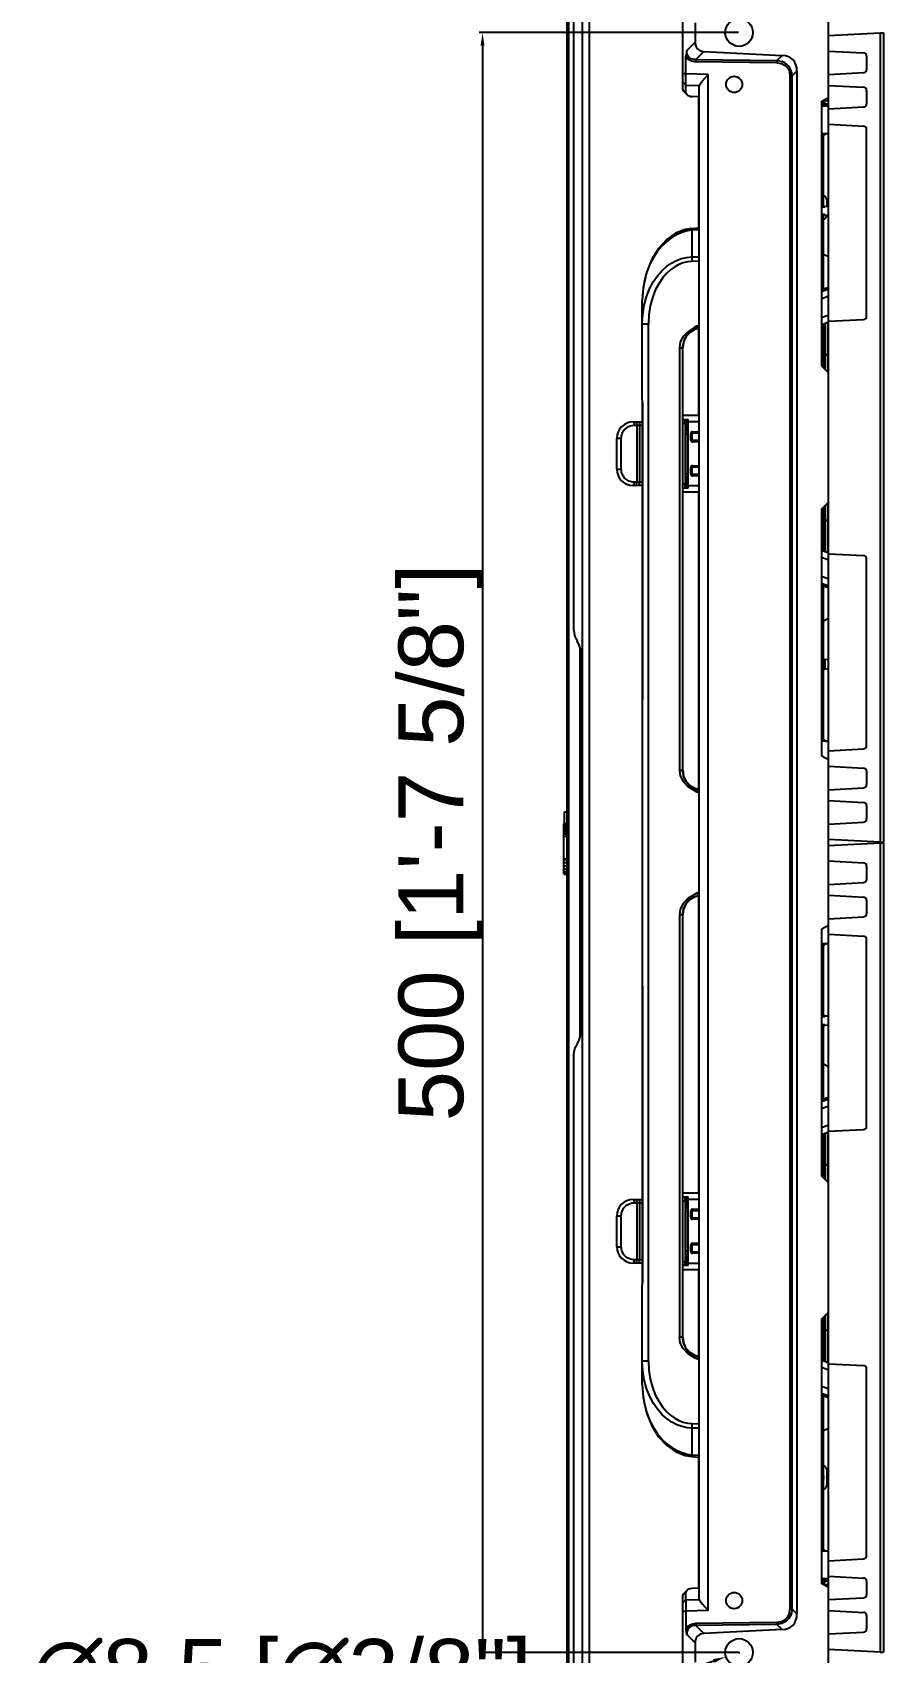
# Model space of a CAD drawing. Header units: millimetres. Extents: x -3132 to 28633, y 682 to 5849.
# Drawn here: x 5383 to 5646, y 1955 to 2456 of the extents above; entities that cross this region are included whole.
import ezdxf

# ---------------------------------------------------------------- set-up
doc = ezdxf.new("R2010")
doc.units = ezdxf.units.MM
doc.styles.get("Standard").update_dxf_attribs({"font": 'arial.ttf'})
doc.dimstyles.new('ISO-20', dxfattribs={"dimtxt": 20, "dimasz": 4, "dimexe": 1, "dimexo": 0.2, "dimgap": 0, "dimtad": 1, "dimtoh": 1, "dimdec": 1, "dimzin": 9, "dimdsep": 46, "dimtxsty": 'Standard', "dimblk": '_FILLED', "dimcen": 0.2, "dimclrd": 256, "dimclre": 256, "dimclrt": 256, "dimadec": 1, "dimazin": 2, "dimtfac": 1, "dimtdec": 1, "dimtofl": 0, "dimtmove": 0, "dimatfit": 3, "dimldrblk": '_FILLED', "dimfxl": 1, "dimtolj": 1, "dimtzin": 0, "dimarcsym": 0})

# ---------------------------------------------------------------- blocks, each defined once
blk = doc.blocks.new('_FILLED')
at = {"color": 0, "linetype": 'ByBlock'}
blk.add_solid([(0, 0), (-1, 0.15), (-1, -0.15)], dxfattribs=at)
blk = doc.blocks.new('*D15')
at = {"lineweight": -2, "transparency": 16777216}
for p, q in [((5601.18, 2455.53), (5521.17, 2455.53)), ((5522.17, 2451.53), (5522.17, 1959.53)), ((5601.18, 1955.53), (5521.17, 1955.53))]:
    blk.add_line(p, q, dxfattribs=at)
at = {"layer": 'Defpoints', "color": 0, "transparency": 16777216}
for p in [(5601.38, 2455.53), (5522.17, 1955.53), (5601.38, 1955.53)]:
    blk.add_point(p, dxfattribs=at)
at = {"lineweight": -2, "transparency": 16777216, "xscale": 4, "yscale": 4, "zscale": 4}
for p, rotation in [((5522.17, 2455.53), 90), ((5522.17, 1955.53), 270)]:
    blk.add_blockref('_FILLED', p, dxfattribs=dict(at, rotation=rotation))
at = {"transparency": 16777216, "insert": (5509.23, 2205.53), "char_height": 20, "attachment_point": 5, "rotation": 90}
blk.add_mtext('\\A1;500 [1\'-7 5/8"]', dxfattribs=at)
blk = doc.blocks.new('*D16')
at = {"lineweight": -2, "transparency": 16777216}
for p, q in [((5601.18, 1955.53), (5601.58, 1955.53)), ((5601.38, 1955.33), (5601.38, 1955.73)), ((5535.94, 1933.51), (5593.56, 1952.9)), ((5384.54, 1933.51), (5535.94, 1933.51))]:
    blk.add_line(p, q, dxfattribs=at)
at = {"layer": 'Defpoints', "color": 0, "transparency": 16777216}
for p in [(5605.41, 1956.89), (5597.35, 1954.18)]:
    blk.add_point(p, dxfattribs=at)
at = {"lineweight": -2, "transparency": 16777216, "xscale": 4, "yscale": 4, "zscale": 4, "rotation": 18.60026517533586}
blk.add_blockref('_FILLED', (5597.35, 1954.18), dxfattribs=at)
at = {"transparency": 16777216, "insert": (5460.24, 1946.65), "char_height": 20, "attachment_point": 5}
blk.add_mtext('\\A1;∅8.5 [∅3/8"]', dxfattribs=at)

msp = doc.modelspace()

# ---------------------------------------------------------------- linework, layer by layer
at = {"linetype": 'Continuous'}
for p, q in [((5628.98, 1705.533), (5628.98, 2705.533)), ((5552.934, 2601.516), (5552.934, 1906.961)), ((5555.25, 1908.046), (5555.25, 2601.516)), ((5550.369, 2271.104), (5550.369, 2502.189)), ((5548.234, 2487.962), (5548.234, 1923.104)), ((5548.703, 2485.962), (5548.703, 1925.104)), ((5583.98, 2437.865), (5583.98, 2473.201)), ((5587.814, 2458.528), (5587.814, 2452.538)), ((5585.26, 2450.019), (5587.814, 2452.538)), ((5628.98, 2454.594), (5644.98, 2455.433)), ((5644.98, 2455.433), (5644.98, 2205.633)), ((5644.98, 2455.433), (5646.03, 2455.433)), ((5646.03, 2455.433), (5646.03, 2205.633)), ((5584.98, 2442.768), (5584.98, 2448.216)), ((5590.505, 2449.665), (5588.057, 2447.251)), ((5588.057, 2447.251), (5613.044, 2446.89)), ((5613.044, 2446.183), (5588.057, 2446.545)), ((5590.505, 2449.665), (5614.706, 2448.47)), ((5613.044, 2446.89), (5614.706, 2448.47)), ((5628.98, 2449.831), (5639.833, 2449.262)), ((5640.78, 2448.264), (5640.78, 2444.162)), ((5584.98, 2442.768), (5583.98, 2442.768)), ((5591.875, 2442.629), (5584.98, 2442.768)), ((5591.875, 1968.437), (5591.875, 2442.629)), ((5617.087, 2442.221), (5617.087, 1968.845)), ((5617.087, 2442.221), (5617.759, 2442.221)), ((5619.28, 2443.667), (5617.759, 2442.221)), ((5617.759, 1968.845), (5617.759, 2442.221)), ((5619.28, 2443.667), (5619.28, 1967.399)), ((5628.98, 2442.594), (5639.833, 2443.163)), ((5584.98, 2439.306), (5583.98, 2440.203)), ((5583.98, 2437.865), (5584.98, 2436.969)), ((5584.98, 2436.969), (5584.98, 2439.306)), ((5584.98, 2439.306), (5589.119, 2439.223)), ((5588.98, 2435.673), (5586.944, 2435.755)), ((5588.815, 2435.68), (5588.815, 2395.267)), ((5588.98, 2438.707), (5588.98, 1972.359)), ((5626.98, 2434.378), (5628.98, 2435.533)), ((5628.98, 2439.23), (5639.833, 2438.661)), ((5640.78, 2437.662), (5640.78, 2433.56)), ((5626.98, 2352.533), (5626.98, 2434.378)), ((5628.98, 2432.783), (5626.98, 2432.818)), ((5627.429, 2434.517), (5628.98, 2434.463)), ((5627.48, 2432.809), (5627.48, 2434.501)), ((5627.597, 2434.253), (5627.874, 2433.85)), ((5627.874, 2433.85), (5628.083, 2433.448)), ((5627.889, 2434.501), (5627.889, 2434.903)), ((5628.079, 2433.06), (5628.086, 2433.448)), ((5628.079, 2432.799), (5628.079, 2433.06)), ((5628.98, 2433.427), (5628.083, 2433.448)), ((5628.98, 2431.993), (5639.833, 2432.561)), ((5628.98, 2427.23), (5639.833, 2426.661)), ((5640.78, 2367.99), (5640.78, 2425.662)), ((5628.98, 2424.283), (5626.98, 2424.248)), ((5627.48, 2402.003), (5627.48, 2424.257)), ((5628.98, 2424.283), (5628.445, 2424.264)), ((5628.445, 2424.264), (5628.445, 2424.274)), ((5627.48, 2408.513), (5626.98, 2409.03)), ((5626.98, 2404.033), (5627.48, 2404.033)), ((5626.98, 2401.718), (5627.924, 2401.679)), ((5627.221, 2402.198), (5627.029, 2402.554)), ((5627.924, 2401.679), (5627.924, 2401.89)), ((5628.98, 2401.835), (5627.924, 2401.89)), ((5628.98, 2401.914), (5628.508, 2401.955)), ((5628.537, 2403.829), (5628.558, 2403.831)), ((5628.537, 2402.279), (5628.58, 2402.283)), ((5628.58, 2402.283), (5628.58, 2403.387)), ((5627.924, 2399.387), (5626.98, 2399.348)), ((5627.029, 2398.512), (5627.221, 2398.868)), ((5627.221, 2398.868), (5627.533, 2399.164)), ((5627.48, 2376.433), (5627.48, 2399.033)), ((5627.533, 2399.164), (5627.924, 2399.387)), ((5627.924, 2399.175), (5627.924, 2399.387)), ((5627.924, 2399.175), (5628.98, 2399.231)), ((5628.98, 2399.152), (5628.568, 2399.116)), ((5586.922, 2394.519), (5585.368, 2394.299)), ((5586.826, 2395.099), (5588.98, 2395.281)), ((5588.98, 2394.693), (5586.922, 2394.519)), ((5586.922, 2386.312), (5586.922, 2394.519)), ((5626.98, 2394.036), (5627.48, 2394.553)), ((5586.922, 2386.312), (5588.98, 2386.341)), ((5628.98, 2386.27), (5627.48, 2387.073)), ((5572.801, 2381.327), (5572.077, 2378.607)), ((5588.98, 2384.928), (5586.854, 2384.897)), ((5628.98, 2376.316), (5626.98, 2375.473)), ((5627.087, 2376.18), (5628.98, 2376.978)), ((5571.48, 2342.209), (5571.48, 2372.847)), ((5627.063, 2373.415), (5628.98, 2374.224)), ((5571.48, 2365.583), (5573.41, 2365.583)), ((5573.41, 2045.457), (5573.41, 2365.609)), ((5628.98, 2368.296), (5626.98, 2367.452)), ((5628.98, 2366.125), (5627.07, 2365.32)), ((5627.48, 2352.033), (5627.48, 2365.533)), ((5627.98, 2351.533), (5627.98, 2365.533)), ((5628.68, 2365.999), (5628.68, 2350.833)), ((5628.98, 2366.423), (5639.833, 2366.992)), ((5584.939, 2361.62), (5584.216, 2359.951)), ((5585.992, 2363.051), (5584.939, 2361.62)), ((5587.435, 2364.425), (5585.992, 2363.051)), ((5588.125, 2364.05), (5586.46, 2363.145)), ((5588.237, 2364.643), (5587.431, 2364.424)), ((5588.271, 2364.904), (5587.466, 2364.445)), ((5588.862, 2364.202), (5588.125, 2364.05)), ((5588.98, 2364.762), (5588.237, 2364.643)), ((5588.98, 2365.151), (5588.271, 2364.904)), ((5588.686, 2364.193), (5588.711, 2364.199)), ((5588.98, 2364.219), (5588.693, 2364.196)), ((5588.98, 2364.206), (5588.693, 2364.196)), ((5588.711, 2364.199), (5588.696, 2364.196)), ((5588.711, 2364.199), (5588.98, 2364.257)), ((5588.815, 2364.199), (5588.815, 2337.333)), ((5583.24, 2360.03), (5582.945, 2358.265)), ((5582.945, 2358.265), (5582.945, 2227.807)), ((5582.945, 2358.265), (5583.98, 2358.265)), ((5584.216, 2359.951), (5583.98, 2358.265)), ((5583.98, 2227.807), (5583.98, 2358.265)), ((5627.48, 2356.133), (5628.98, 2356.133)), ((5628.98, 2350.533), (5626.98, 2352.533)), ((5571.48, 2341.619), (5571.48, 2340.533)), ((5571.526, 2250.533), (5571.526, 2340.533)), ((5571.526, 2340.533), (5571.541, 2340.533)), ((5571.541, 2340.533), (5571.541, 2250.533)), ((5588.98, 2337.333), (5583.98, 2337.333)), ((5583.98, 2336.133), (5585.708, 2336.133)), ((5585.702, 2336.033), (5583.98, 2336.033)), ((5584.932, 2336.033), (5584.932, 2334.833)), ((5568.661, 2335.333), (5571.48, 2335.333)), ((5569.018, 2334.333), (5571.48, 2334.333)), ((5569.839, 2334.333), (5569.839, 2316.733)), ((5570.612, 2334.333), (5570.612, 2316.733)), ((5584.71, 2334.833), (5583.98, 2334.833)), ((5584.71, 2334.833), (5584.71, 2316.233)), ((5584.899, 2334.833), (5584.899, 2316.233)), ((5584.899, 2334.833), (5585.438, 2334.833)), ((5584.899, 2333.775), (5585.595, 2333.811)), ((5585.681, 2333.318), (5584.899, 2333.277)), ((5584.899, 2332.777), (5585.681, 2332.818)), ((5585.58, 2331.718), (5585.339, 2331.718)), ((5585.438, 2334.833), (5585.438, 2334.333)), ((5585.681, 2315.733), (5585.681, 2335.333)), ((5588.98, 2335.333), (5585.681, 2335.333)), ((5586.427, 2331.783), (5586.427, 2329.783)), ((5586.852, 2331.783), (5586.427, 2331.783)), ((5586.852, 2331.783), (5586.852, 2329.783)), ((5588.98, 2331.875), (5586.944, 2331.875)), ((5586.975, 2332.333), (5588.98, 2332.333)), ((5563.661, 2320.733), (5563.661, 2330.333)), ((5563.661, 2330.333), (5565.018, 2330.333)), ((5565.018, 2320.733), (5565.018, 2330.333)), ((5586.427, 2329.783), (5586.852, 2329.783)), ((5586.944, 2329.691), (5588.98, 2329.691)), ((5588.98, 2329.233), (5586.975, 2329.233)), ((5563.661, 2320.733), (5565.018, 2320.733)), ((5586.427, 2321.283), (5586.427, 2319.283)), ((5586.852, 2321.283), (5586.427, 2321.283)), ((5586.852, 2321.283), (5586.852, 2319.283)), ((5588.98, 2321.375), (5586.944, 2321.375)), ((5586.975, 2321.833), (5588.98, 2321.833)), ((5571.48, 2315.733), (5568.661, 2315.733)), ((5571.48, 2316.733), (5569.018, 2316.733)), ((5583.98, 2316.233), (5584.71, 2316.233)), ((5585.681, 2318.248), (5584.899, 2318.289)), ((5584.899, 2317.79), (5585.681, 2317.749)), ((5585.594, 2317.255), (5584.899, 2317.291)), ((5585.438, 2316.233), (5584.899, 2316.233)), ((5584.932, 2316.233), (5584.932, 2315.033)), ((5585.339, 2319.348), (5585.58, 2319.348)), ((5585.438, 2316.733), (5585.438, 2316.233)), ((5585.681, 2315.733), (5588.98, 2315.733)), ((5586.427, 2319.283), (5586.852, 2319.283)), ((5586.944, 2319.191), (5588.98, 2319.191)), ((5588.98, 2318.733), (5586.975, 2318.733)), ((5583.98, 2315.033), (5585.702, 2315.033)), ((5585.708, 2314.933), (5583.98, 2314.933)), ((5583.98, 2313.733), (5588.98, 2313.733)), ((5588.815, 2313.733), (5588.815, 2221.862)), ((5626.98, 2308.533), (5628.98, 2310.533)), ((5626.98, 2232.188), (5626.98, 2308.533)), ((5627.48, 2295.573), (5627.48, 2309.033)), ((5627.98, 2295.362), (5627.98, 2309.533)), ((5628.68, 2310.233), (5628.68, 2295.067)), ((5628.98, 2304.933), (5627.48, 2304.933)), ((5626.98, 2295.784), (5628.98, 2294.941)), ((5626.98, 2293.614), (5628.98, 2292.77)), ((5628.98, 2294.64), (5639.833, 2294.071)), ((5640.78, 2235.404), (5640.78, 2293.073)), ((5628.98, 2286.842), (5626.98, 2287.686)), ((5626.98, 2285.593), (5628.98, 2284.749)), ((5628.98, 2284.087), (5626.98, 2284.931)), ((5627.48, 2236.809), (5627.48, 2284.72)), ((5627.48, 2273.993), (5628.98, 2274.796)), ((5552.234, 2265.853), (5552.234, 2145.212)), ((5552.623, 2263.462), (5552.624, 2147.604)), ((5627.935, 2259.061), (5627.935, 2262.005)), ((5628.98, 2261.914), (5627.935, 2262.005)), ((5628.98, 2259.152), (5627.935, 2259.061)), ((5571.48, 2250.533), (5571.48, 2249.447)), ((5571.541, 2250.533), (5571.526, 2250.533)), ((5571.48, 2248.906), (5571.48, 2248.857)), ((5571.48, 2248.857), (5571.48, 2162.209)), ((5628.98, 2236.783), (5626.98, 2236.818)), ((5628.445, 2236.783), (5628.445, 2236.802)), ((5628.98, 2236.783), (5628.445, 2236.802)), ((5628.98, 2231.033), (5626.98, 2232.188)), ((5628.98, 2233.836), (5639.833, 2234.405)), ((5582.945, 2227.807), (5583.216, 2226.083)), ((5583.98, 2227.807), (5582.945, 2227.807)), ((5583.98, 2227.823), (5584.257, 2226.038)), ((5584.231, 2226.082), (5583.98, 2227.807)), ((5584.982, 2224.397), (5584.231, 2226.082)), ((5584.257, 2226.038), (5585.1, 2224.328)), ((5628.98, 2229.073), (5639.833, 2228.504)), ((5640.78, 2227.506), (5640.78, 2223.404)), ((5586.148, 2222.885), (5584.982, 2224.397)), ((5585.1, 2224.328), (5586.452, 2222.941)), ((5587.652, 2221.57), (5586.148, 2222.885)), ((5586.452, 2222.941), (5588.116, 2222.046)), ((5588.116, 2222.046), (5588.98, 2221.875)), ((5588.805, 2221.866), (5588.98, 2221.86)), ((5588.805, 2221.866), (5588.98, 2221.853)), ((5588.836, 2221.862), (5588.82, 2221.866)), ((5588.98, 2221.835), (5588.836, 2221.862)), ((5628.98, 2221.836), (5639.833, 2222.405)), ((5628.98, 2218.471), (5639.833, 2217.903)), ((5640.78, 2216.904), (5640.78, 2212.802)), ((5547.239, 2211.287), (5548.234, 2211.374)), ((5547.239, 2195.797), (5547.239, 2211.287)), ((5547.239, 2211.045), (5548.231, 2211.132)), ((5547.239, 2210.965), (5548.236, 2211.051)), ((5547.239, 2210.742), (5548.234, 2210.822)), ((5547.239, 2210.382), (5548.234, 2210.453)), ((5547.439, 2214.963), (5548.234, 2215.033)), ((5547.439, 2211.304), (5547.439, 2214.963)), ((5547.439, 2211.399), (5548.234, 2211.469)), ((5628.98, 2211.235), (5639.833, 2211.803)), ((5547.239, 2209.935), (5548.234, 2209.994)), ((5547.239, 2209.358), (5548.234, 2209.403)), ((5547.239, 2208.787), (5548.234, 2208.818)), ((5547.239, 2208.182), (5548.235, 2208.193)), ((5547.239, 2207.485), (5548.223, 2207.489)), ((5644.98, 2205.633), (5628.98, 2206.471)), ((5644.98, 2205.633), (5646.03, 2205.633)), ((5547.239, 2200.531), (5548.234, 2200.444)), ((5628.98, 2204.594), (5644.98, 2205.433)), ((5644.98, 2205.433), (5646.03, 2205.433)), ((5644.98, 2205.433), (5644.98, 1955.633)), ((5646.03, 2205.433), (5646.03, 1955.633)), ((5547.239, 2200.313), (5548.233, 2200.332)), ((5547.239, 2199.362), (5548.235, 2199.324)), ((5547.239, 2198.37), (5548.234, 2198.337)), ((5547.239, 2197.41), (5548.234, 2197.366)), ((5547.239, 2196.696), (5548.234, 2196.628)), ((5547.239, 2196.223), (5548.234, 2196.144)), ((5547.239, 2195.988), (5548.234, 2195.904)), ((5547.239, 2195.844), (5548.235, 2195.757)), ((5547.239, 2195.797), (5548.228, 2195.71)), ((5628.98, 2199.831), (5639.833, 2199.262)), ((5640.78, 2198.264), (5640.78, 2194.162)), ((5628.98, 2192.594), (5639.833, 2193.163)), ((5584.9, 2186.533), (5584.209, 2184.917)), ((5586.04, 2188.056), (5584.9, 2186.533)), ((5587.652, 2189.496), (5586.04, 2188.056)), ((5586.401, 2188.088), (5588.046, 2188.995)), ((5588.406, 2189.679), (5587.652, 2189.496)), ((5588.046, 2188.995), (5588.98, 2189.186)), ((5588.98, 2189.761), (5588.406, 2189.679)), ((5588.98, 2189.206), (5588.805, 2189.2)), ((5588.98, 2189.213), (5588.806, 2189.2)), ((5588.815, 2189.2), (5588.815, 2097.333)), ((5588.82, 2189.2), (5588.838, 2189.204)), ((5588.838, 2189.204), (5588.98, 2189.231)), ((5628.98, 2189.23), (5639.833, 2188.661)), ((5640.78, 2187.662), (5640.78, 2183.56)), ((5583.225, 2184.979), (5582.945, 2183.259)), ((5582.945, 2183.259), (5582.945, 2052.801)), ((5582.945, 2183.259), (5583.98, 2183.259)), ((5584.209, 2184.917), (5583.98, 2183.259)), ((5583.98, 2052.801), (5583.98, 2183.259)), ((5628.98, 2181.993), (5639.833, 2182.561)), ((5626.98, 2178.878), (5628.98, 2180.033)), ((5626.98, 2102.533), (5626.98, 2178.878)), ((5628.98, 2177.23), (5639.833, 2176.661)), ((5640.78, 2117.99), (5640.78, 2175.662)), ((5628.98, 2174.283), (5626.98, 2174.248)), ((5627.48, 2152.03), (5627.48, 2174.257)), ((5628.98, 2174.283), (5628.445, 2174.264)), ((5628.445, 2174.264), (5628.445, 2174.274)), ((5571.48, 2162.209), (5571.48, 2162.16)), ((5571.48, 2161.619), (5571.48, 2160.533)), ((5571.526, 2160.533), (5571.541, 2160.533)), ((5571.526, 2160.533), (5571.526, 2070.533)), ((5571.541, 2070.533), (5571.541, 2160.533)), ((5627.924, 2151.679), (5626.98, 2151.718)), ((5627.029, 2152.554), (5627.221, 2152.198)), ((5627.221, 2152.198), (5627.533, 2151.902)), ((5627.533, 2151.902), (5627.924, 2151.679)), ((5628.98, 2151.835), (5627.924, 2151.89)), ((5627.924, 2151.679), (5627.924, 2151.89)), ((5628.98, 2151.914), (5627.935, 2152.005)), ((5627.935, 2151.89), (5627.935, 2152.005)), ((5626.98, 2149.348), (5627.924, 2149.387)), ((5627.221, 2148.867), (5627.029, 2148.512)), ((5627.48, 2126.346), (5627.48, 2149.036)), ((5627.924, 2149.175), (5627.924, 2149.387)), ((5627.924, 2149.175), (5628.98, 2149.231)), ((5627.935, 2149.061), (5627.935, 2149.176)), ((5628.98, 2149.152), (5627.935, 2149.061)), ((5550.369, 1908.877), (5550.369, 2139.962)), ((5628.98, 2136.27), (5627.48, 2137.073)), ((5626.98, 2126.135), (5628.98, 2126.978)), ((5628.98, 2126.316), (5626.98, 2125.473)), ((5626.98, 2123.38), (5628.98, 2124.224)), ((5628.98, 2118.296), (5626.98, 2117.452)), ((5628.98, 2116.125), (5626.98, 2115.282)), ((5627.48, 2102.033), (5627.48, 2115.493)), ((5627.98, 2101.533), (5627.98, 2115.533)), ((5628.68, 2115.999), (5628.68, 2100.833)), ((5628.98, 2116.423), (5639.833, 2116.992)), ((5627.48, 2106.133), (5628.98, 2106.133)), ((5628.98, 2100.533), (5626.98, 2102.533)), ((5588.98, 2097.333), (5583.98, 2097.333)), ((5583.98, 2096.133), (5585.708, 2096.133)), ((5585.702, 2096.033), (5583.98, 2096.033)), ((5584.932, 2096.033), (5584.932, 2094.833)), ((5568.661, 2095.333), (5571.48, 2095.333)), ((5569.018, 2094.333), (5571.48, 2094.333)), ((5569.839, 2094.333), (5569.839, 2076.733)), ((5570.612, 2094.333), (5570.612, 2076.733)), ((5584.71, 2094.833), (5583.98, 2094.833)), ((5584.71, 2094.833), (5584.71, 2076.233)), ((5584.899, 2094.833), (5585.438, 2094.833)), ((5584.899, 2094.833), (5584.899, 2076.233)), ((5584.899, 2093.775), (5585.595, 2093.811)), ((5585.681, 2093.318), (5584.899, 2093.277)), ((5584.899, 2092.777), (5585.681, 2092.818)), ((5585.58, 2091.718), (5585.339, 2091.718)), ((5585.438, 2094.833), (5585.438, 2094.333)), ((5588.98, 2095.333), (5585.681, 2095.333)), ((5585.681, 2075.733), (5585.681, 2095.333)), ((5586.852, 2091.783), (5586.427, 2091.783)), ((5586.427, 2091.783), (5586.427, 2089.783)), ((5586.852, 2091.783), (5586.852, 2089.783)), ((5588.98, 2091.875), (5586.944, 2091.875)), ((5586.975, 2092.333), (5588.98, 2092.333)), ((5563.661, 2090.333), (5565.018, 2090.333)), ((5563.661, 2080.733), (5563.661, 2090.333)), ((5565.018, 2080.733), (5565.018, 2090.333)), ((5586.427, 2089.783), (5586.852, 2089.783)), ((5586.944, 2089.691), (5588.98, 2089.691)), ((5588.98, 2089.233), (5586.975, 2089.233)), ((5563.661, 2080.733), (5565.018, 2080.733)), ((5586.852, 2081.283), (5586.427, 2081.283)), ((5586.427, 2081.283), (5586.427, 2079.283)), ((5586.852, 2081.283), (5586.852, 2079.283)), ((5588.98, 2081.375), (5586.944, 2081.375)), ((5586.975, 2081.833), (5588.98, 2081.833)), ((5571.48, 2075.733), (5568.661, 2075.733)), ((5571.48, 2076.733), (5569.018, 2076.733)), ((5583.98, 2076.233), (5584.71, 2076.233)), ((5585.681, 2078.248), (5584.899, 2078.289)), ((5584.899, 2077.79), (5585.681, 2077.749)), ((5585.594, 2077.255), (5584.899, 2077.291)), ((5585.438, 2076.233), (5584.899, 2076.233)), ((5584.932, 2076.233), (5584.932, 2075.033)), ((5585.339, 2079.348), (5585.58, 2079.348)), ((5585.438, 2076.733), (5585.438, 2076.233)), ((5585.681, 2075.733), (5588.98, 2075.733)), ((5586.427, 2079.283), (5586.852, 2079.283)), ((5586.944, 2079.191), (5588.98, 2079.191)), ((5588.98, 2078.733), (5586.975, 2078.733)), ((5571.48, 2070.533), (5571.48, 2069.447)), ((5571.541, 2070.533), (5571.526, 2070.533)), ((5583.98, 2075.033), (5585.702, 2075.033)), ((5585.708, 2074.933), (5583.98, 2074.933)), ((5583.98, 2073.733), (5588.98, 2073.733)), ((5588.815, 2073.733), (5588.815, 2046.868)), ((5571.48, 2068.911), (5571.48, 2068.857)), ((5571.48, 2038.219), (5571.48, 2068.857)), ((5626.98, 2058.533), (5628.98, 2060.533)), ((5626.98, 1976.688), (5626.98, 2058.533)), ((5627.48, 2045.533), (5627.48, 2059.033)), ((5627.98, 2045.362), (5627.98, 2059.533)), ((5628.68, 2060.233), (5628.68, 2045.067)), ((5583.98, 2052.801), (5582.945, 2052.801)), ((5583.238, 2051.046), (5582.945, 2052.801)), ((5584.255, 2051.02), (5583.98, 2052.82)), ((5583.98, 2052.801), (5584.198, 2051.178)), ((5585.083, 2049.34), (5584.255, 2051.02)), ((5628.98, 2054.933), (5627.48, 2054.933)), ((5573.41, 2045.483), (5571.48, 2045.483)), ((5586.396, 2047.969), (5585.083, 2049.34)), ((5585.927, 2048.09), (5587.435, 2046.641)), ((5588.04, 2047.047), (5586.396, 2047.969)), ((5588.271, 2046.162), (5587.467, 2046.62)), ((5588.98, 2046.846), (5588.04, 2047.047)), ((5588.98, 2045.915), (5588.271, 2046.162)), ((5588.705, 2046.868), (5588.688, 2046.872)), ((5588.693, 2046.87), (5588.98, 2046.86)), ((5588.693, 2046.87), (5588.98, 2046.847)), ((5588.98, 2046.809), (5588.705, 2046.868)), ((5627.07, 2045.746), (5628.98, 2044.941)), ((5626.98, 2043.614), (5628.98, 2042.77)), ((5628.98, 2044.64), (5639.833, 2044.071)), ((5640.78, 1985.404), (5640.78, 2043.073)), ((5626.989, 2035.589), (5628.98, 2034.749)), ((5628.98, 2036.842), (5627.071, 2037.648)), ((5628.98, 2034.087), (5627.087, 2034.886)), ((5627.48, 2010.003), (5627.48, 2034.633)), ((5588.98, 2024.725), (5586.922, 2024.754)), ((5586.922, 2016.546), (5586.922, 2024.754)), ((5627.48, 2023.993), (5628.98, 2024.796)), ((5586.826, 2015.967), (5588.98, 2015.785)), ((5586.922, 2016.546), (5588.98, 2016.373)), ((5588.815, 2015.799), (5588.815, 1975.386)), ((5627.48, 2016.513), (5626.98, 2017.03)), ((5626.98, 2012.033), (5627.48, 2012.033)), ((5628.537, 2011.829), (5628.558, 2011.831)), ((5628.98, 2011.914), (5628.568, 2011.95)), ((5628.58, 2010.283), (5628.58, 2011.387)), ((5627.48, 2007.033), (5626.98, 2007.033)), ((5627.48, 1986.809), (5627.48, 2009.063)), ((5628.537, 2010.279), (5628.58, 2010.283)), ((5628.58, 2008.783), (5628.537, 2008.787)), ((5628.558, 2007.235), (5628.537, 2007.237)), ((5628.58, 2007.679), (5628.58, 2008.783)), ((5628.98, 2009.152), (5628.594, 2009.118)), ((5626.98, 2002.036), (5627.48, 2002.553)), ((5628.98, 1986.783), (5626.98, 1986.818)), ((5628.98, 1986.783), (5628.445, 1986.802)), ((5628.445, 1986.783), (5628.445, 1986.802)), ((5628.98, 1983.836), (5639.833, 1984.405)), ((5628.98, 1978.283), (5626.98, 1978.248)), ((5628.98, 1975.533), (5626.98, 1976.688)), ((5627.427, 1976.549), (5628.98, 1976.603)), ((5627.434, 1977.919), (5627.708, 1977.792)), ((5627.48, 1976.565), (5627.48, 1978.257)), ((5627.862, 1977.196), (5627.59, 1976.804)), ((5627.708, 1977.792), (5628.086, 1977.618)), ((5628.086, 1977.618), (5627.862, 1977.196)), ((5627.889, 1976.163), (5627.889, 1976.565)), ((5628.086, 1977.618), (5628.98, 1977.639)), ((5628.98, 1979.073), (5639.833, 1978.504)), ((5640.78, 1977.506), (5640.78, 1973.404)), ((5584.98, 1974.097), (5583.98, 1973.201)), ((5583.98, 1973.201), (5584.185, 1973.619)), ((5583.98, 1937.865), (5583.98, 1973.201)), ((5583.98, 1970.863), (5584.98, 1971.76)), ((5584.98, 1971.76), (5584.98, 1974.097)), ((5584.98, 1971.76), (5589.119, 1971.843)), ((5588.98, 1975.393), (5586.944, 1975.311)), ((5628.98, 1971.836), (5639.833, 1972.405)), ((5583.98, 1968.298), (5584.98, 1968.298)), ((5591.875, 1968.437), (5584.98, 1968.298)), ((5584.98, 1968.298), (5584.98, 1962.849)), ((5617.759, 1968.845), (5617.087, 1968.845)), ((5617.759, 1968.845), (5619.28, 1967.399)), ((5628.98, 1968.471), (5639.833, 1967.903)), ((5640.78, 1966.904), (5640.78, 1962.802)), ((5587.814, 1958.528), (5585.26, 1961.046)), ((5588.057, 1964.521), (5613.044, 1964.883)), ((5613.044, 1964.176), (5588.057, 1963.815)), ((5588.057, 1963.815), (5590.505, 1961.401)), ((5614.706, 1962.596), (5590.505, 1961.401)), ((5614.706, 1962.596), (5613.044, 1964.176)), ((5628.98, 1961.235), (5639.833, 1961.803)), ((5587.814, 1958.528), (5587.814, 1952.538)), ((5644.98, 1955.633), (5628.98, 1956.471)), ((5644.98, 1955.633), (5646.03, 1955.633))]:
    msp.add_line(p, q, dxfattribs=at)
for points in [[(5585.26, 2450.019), (5585.111, 2449.404), (5585.013, 2448.8), (5584.98, 2448.216)], [(5584.98, 2448.216), (5585.683, 2447.334), (5586.696, 2446.768), (5588.057, 2446.545)], [(5588.057, 2447.251), (5587.54, 2447.246), (5587.058, 2447.299), (5586.63, 2447.466), (5586.239, 2447.668), (5585.9, 2447.946), (5585.637, 2448.281), (5585.464, 2448.62), (5585.355, 2448.954), (5585.265, 2449.284), (5585.247, 2449.637), (5585.26, 2450.019)], [(5588.057, 2446.545), (5588.06, 2446.802), (5588.06, 2447.043), (5588.057, 2447.251)], [(5613.044, 2446.89), (5613.047, 2446.684), (5613.047, 2446.443), (5613.044, 2446.183)], [(5617.759, 2442.221), (5617.648, 2443.118), (5617.419, 2443.913), (5617.09, 2444.606), (5616.671, 2445.205), (5616.162, 2445.719), (5615.558, 2446.152), (5614.846, 2446.501), (5614.011, 2446.754), (5613.044, 2446.89)], [(5613.044, 2446.183), (5614.535, 2445.958), (5615.647, 2445.404), (5616.458, 2444.55), (5616.92, 2443.514), (5617.087, 2442.221)], [(5584.98, 2439.306), (5584.97, 2440.184), (5584.97, 2441.418), (5584.98, 2442.768)], [(5589.119, 2439.223), (5589.51, 2439.813), (5590.13, 2440.599), (5590.934, 2441.55), (5591.875, 2442.629)], [(5583.98, 2437.865), (5584.039, 2437.633), (5584.185, 2437.444)], [(5585.234, 2436.401), (5584.429, 2437.207), (5584.185, 2437.444)], [(5584.98, 2436.969), (5585.013, 2436.743), (5585.138, 2436.513), (5585.234, 2436.401)], [(5585.234, 2436.401), (5585.346, 2436.297), (5585.62, 2436.108), (5585.935, 2435.958), (5586.272, 2435.849), (5586.614, 2435.782), (5586.944, 2435.755)], [(5628.086, 2433.448), (5627.706, 2433.274), (5627.48, 2433.168)], [(5627.924, 2401.679), (5627.533, 2401.902), (5627.221, 2402.198)], [(5628.58, 2403.387), (5628.575, 2403.537), (5628.561, 2403.685), (5628.537, 2403.829)], [(5628.554, 2401.857), (5628.549, 2402.033), (5628.537, 2402.279)], [(5586.825, 2395.099), (5584.785, 2394.75), (5581.803, 2393.567), (5579.045, 2391.641), (5576.565, 2388.992), (5574.425, 2385.589), (5572.757, 2381.459), (5571.733, 2376.729), (5571.48, 2372.847)], [(5585.368, 2394.299), (5583.802, 2393.869), (5582.232, 2393.216), (5580.673, 2392.325), (5579.14, 2391.185), (5577.65, 2389.774), (5576.231, 2388.078), (5574.922, 2386.097), (5573.764, 2383.841), (5572.801, 2381.327)], [(5586.922, 2394.519), (5586.881, 2394.834), (5586.847, 2395.031), (5586.824, 2395.099)], [(5571.48, 2365.583), (5571.636, 2368.53), (5572.086, 2371.346), (5572.805, 2373.995), (5573.757, 2376.421), (5574.893, 2378.575), (5576.169, 2380.443), (5577.546, 2382.027), (5578.994, 2383.338), (5580.497, 2384.394), (5582.036, 2385.208), (5583.59, 2385.791), (5585.145, 2386.152), (5586.691, 2386.306)], [(5586.691, 2386.306), (5586.768, 2386.308), (5586.845, 2386.31), (5586.922, 2386.312)], [(5586.922, 2384.898), (5586.917, 2385.413), (5586.917, 2385.895), (5586.922, 2386.312)], [(5586.72, 2384.893), (5585.441, 2384.764), (5584.139, 2384.458), (5582.822, 2383.959), (5581.506, 2383.253), (5580.211, 2382.325), (5578.942, 2381.155), (5577.715, 2379.715), (5576.564, 2377.991), (5575.53, 2375.981), (5574.651, 2373.689), (5573.98, 2371.15), (5573.557, 2368.432), (5573.41, 2365.609)], [(5586.854, 2384.897), (5586.787, 2384.895), (5586.72, 2384.893)], [(5572.077, 2378.607), (5571.631, 2375.753), (5571.48, 2372.847)], [(5587.466, 2364.445), (5585.533, 2363.17), (5584.109, 2361.715), (5583.24, 2360.03)], [(5583.98, 2358.246), (5584.008, 2358.81), (5584.43, 2360.513), (5585.287, 2361.996), (5586.478, 2363.15)], [(5586.46, 2363.145), (5585.1, 2361.745), (5584.255, 2360.024), (5583.98, 2358.246)], [(5586.478, 2363.15), (5587.877, 2363.931), (5588.686, 2364.193)], [(5571.48, 2342.209), (5571.498, 2341.673), (5571.528, 2341.108), (5571.541, 2340.533)], [(5571.48, 2342.209), (5571.507, 2341.256), (5571.526, 2340.533)], [(5584.71, 2334.833), (5584.714, 2335.101), (5584.729, 2335.355), (5584.751, 2335.582), (5584.781, 2335.771), (5584.817, 2335.914), (5584.857, 2336.003), (5584.899, 2336.033)], [(5585.681, 2335.333), (5585.684, 2335.606), (5585.693, 2335.875), (5585.708, 2336.133)], [(5565.018, 2330.333), (5565.037, 2330.718), (5565.087, 2331.072), (5565.166, 2331.41), (5565.271, 2331.732), (5565.402, 2332.043), (5565.558, 2332.34), (5565.737, 2332.62), (5565.94, 2332.887), (5566.175, 2333.146), (5566.46, 2333.407), (5566.81, 2333.668), (5567.24, 2333.916), (5567.758, 2334.129), (5568.357, 2334.278), (5569.018, 2334.333)], [(5568.661, 2335.333), (5568.754, 2335.299), (5568.84, 2335.199), (5568.914, 2335.04), (5568.971, 2334.833), (5569.006, 2334.592), (5569.018, 2334.333)], [(5569.482, 2335.333), (5569.562, 2335.308), (5569.637, 2335.234), (5569.705, 2335.115), (5569.761, 2334.956), (5569.804, 2334.767), (5569.83, 2334.555), (5569.839, 2334.333)], [(5570.769, 2335.333), (5570.734, 2335.308), (5570.701, 2335.234), (5570.671, 2335.115), (5570.646, 2334.956), (5570.627, 2334.767), (5570.616, 2334.555), (5570.612, 2334.333)], [(5586.975, 2332.333), (5586.833, 2332.314), (5586.7, 2332.259), (5586.588, 2332.172), (5586.501, 2332.059), (5586.446, 2331.926), (5586.427, 2331.783)], [(5586.852, 2331.783), (5586.859, 2331.818), (5586.879, 2331.848), (5586.909, 2331.868), (5586.944, 2331.875)], [(5586.975, 2332.333), (5586.962, 2332.257), (5586.952, 2332.151), (5586.946, 2332.02), (5586.944, 2331.875)], [(5586.427, 2329.783), (5586.446, 2329.641), (5586.501, 2329.508), (5586.587, 2329.395), (5586.699, 2329.307), (5586.832, 2329.252), (5586.975, 2329.233)], [(5586.944, 2329.691), (5586.909, 2329.698), (5586.879, 2329.718), (5586.859, 2329.748), (5586.852, 2329.783)], [(5586.944, 2329.691), (5586.946, 2329.549), (5586.952, 2329.42), (5586.962, 2329.311), (5586.975, 2329.233)], [(5569.018, 2316.733), (5568.376, 2316.785), (5567.818, 2316.917), (5567.336, 2317.104), (5566.929, 2317.322), (5566.59, 2317.554), (5566.305, 2317.794), (5566.061, 2318.04), (5565.843, 2318.3), (5565.648, 2318.579), (5565.475, 2318.876), (5565.329, 2319.188), (5565.208, 2319.516), (5565.112, 2319.872), (5565.045, 2320.272), (5565.018, 2320.733)], [(5586.975, 2321.833), (5586.833, 2321.814), (5586.7, 2321.759), (5586.588, 2321.672), (5586.501, 2321.559), (5586.446, 2321.426), (5586.427, 2321.283)], [(5586.852, 2321.283), (5586.859, 2321.318), (5586.879, 2321.348), (5586.909, 2321.368), (5586.944, 2321.375)], [(5586.975, 2321.833), (5586.962, 2321.757), (5586.952, 2321.651), (5586.946, 2321.52), (5586.944, 2321.375)], [(5568.661, 2315.733), (5568.754, 2315.767), (5568.84, 2315.867), (5568.914, 2316.026), (5568.971, 2316.233), (5569.006, 2316.474), (5569.018, 2316.733)], [(5569.482, 2315.733), (5569.562, 2315.758), (5569.637, 2315.832), (5569.705, 2315.951), (5569.761, 2316.109), (5569.804, 2316.299), (5569.83, 2316.51), (5569.839, 2316.733)], [(5570.769, 2315.733), (5570.734, 2315.758), (5570.701, 2315.832), (5570.671, 2315.951), (5570.646, 2316.109), (5570.627, 2316.299), (5570.616, 2316.51), (5570.612, 2316.733)], [(5584.899, 2315.033), (5584.857, 2315.063), (5584.817, 2315.152), (5584.781, 2315.295), (5584.751, 2315.484), (5584.729, 2315.711), (5584.714, 2315.965), (5584.71, 2316.233)], [(5585.708, 2314.933), (5585.693, 2315.191), (5585.684, 2315.459), (5585.681, 2315.733)], [(5586.427, 2319.283), (5586.446, 2319.141), (5586.501, 2319.008), (5586.587, 2318.895), (5586.699, 2318.807), (5586.832, 2318.752), (5586.975, 2318.733)], [(5586.944, 2319.191), (5586.909, 2319.198), (5586.879, 2319.218), (5586.859, 2319.248), (5586.852, 2319.283)], [(5586.944, 2319.191), (5586.946, 2319.049), (5586.952, 2318.92), (5586.962, 2318.811), (5586.975, 2318.733)], [(5550.369, 2271.104), (5550.442, 2270.107), (5550.668, 2269.159), (5551.04, 2268.346)], [(5551.04, 2268.346), (5551.159, 2268.155), (5551.278, 2267.965), (5551.399, 2267.775)], [(5552.623, 2263.462), (5552.482, 2264.995), (5552.056, 2266.473), (5551.399, 2267.775)], [(5571.541, 2250.533), (5571.528, 2249.96), (5571.498, 2249.394), (5571.48, 2248.906)], [(5571.526, 2250.532), (5571.493, 2249.442), (5571.48, 2248.906)], [(5583.216, 2226.083), (5584.084, 2224.381), (5585.588, 2222.852), (5587.652, 2221.57)], [(5586.441, 2222.955), (5585.255, 2224.118), (5584.413, 2225.598), (5584.005, 2227.286), (5583.98, 2227.823)], [(5588.82, 2221.866), (5587.847, 2222.166), (5586.441, 2222.955)], [(5587.652, 2221.57), (5588.402, 2221.387), (5588.98, 2221.305)], [(5587.652, 2189.496), (5585.609, 2188.244), (5584.116, 2186.726), (5583.225, 2184.979)], [(5583.98, 2183.243), (5584.005, 2183.78), (5584.413, 2185.467), (5585.255, 2186.948), (5586.441, 2188.111)], [(5583.98, 2183.243), (5584.259, 2185.052), (5585.09, 2186.729), (5586.401, 2188.088)], [(5586.441, 2188.111), (5587.847, 2188.9), (5588.82, 2189.2)], [(5571.48, 2162.16), (5571.498, 2161.672), (5571.528, 2161.106), (5571.541, 2160.533)], [(5571.48, 2162.16), (5571.493, 2161.624), (5571.526, 2160.533)], [(5551.399, 2143.291), (5552.023, 2144.508), (5552.463, 2145.974), (5552.619, 2147.604)], [(5627.924, 2149.387), (5627.532, 2149.163), (5627.221, 2148.867)], [(5550.369, 2139.962), (5550.442, 2140.951), (5550.665, 2141.896), (5551.04, 2142.72)], [(5551.399, 2143.291), (5551.278, 2143.101), (5551.159, 2142.911), (5551.04, 2142.72)], [(5584.71, 2094.833), (5584.714, 2095.101), (5584.729, 2095.355), (5584.751, 2095.582), (5584.781, 2095.771), (5584.817, 2095.914), (5584.857, 2096.003), (5584.899, 2096.033)], [(5585.681, 2095.333), (5585.684, 2095.606), (5585.693, 2095.875), (5585.708, 2096.133)], [(5565.018, 2090.333), (5565.037, 2090.718), (5565.087, 2091.072), (5565.166, 2091.41), (5565.271, 2091.732), (5565.402, 2092.043), (5565.558, 2092.34), (5565.737, 2092.62), (5565.94, 2092.887), (5566.175, 2093.146), (5566.46, 2093.407), (5566.81, 2093.668), (5567.24, 2093.916), (5567.758, 2094.129), (5568.357, 2094.278), (5569.018, 2094.333)], [(5568.661, 2095.333), (5568.754, 2095.299), (5568.84, 2095.199), (5568.914, 2095.04), (5568.971, 2094.833), (5569.006, 2094.592), (5569.018, 2094.333)], [(5569.482, 2095.333), (5569.562, 2095.308), (5569.637, 2095.234), (5569.705, 2095.115), (5569.761, 2094.956), (5569.804, 2094.767), (5569.83, 2094.555), (5569.839, 2094.333)], [(5570.769, 2095.333), (5570.734, 2095.308), (5570.701, 2095.234), (5570.671, 2095.115), (5570.646, 2094.956), (5570.627, 2094.767), (5570.616, 2094.555), (5570.612, 2094.333)], [(5586.975, 2092.333), (5586.833, 2092.314), (5586.7, 2092.259), (5586.588, 2092.172), (5586.501, 2092.059), (5586.446, 2091.926), (5586.427, 2091.783)], [(5586.852, 2091.783), (5586.859, 2091.818), (5586.879, 2091.848), (5586.909, 2091.868), (5586.944, 2091.875)], [(5586.975, 2092.333), (5586.962, 2092.257), (5586.952, 2092.151), (5586.946, 2092.02), (5586.944, 2091.875)], [(5586.427, 2089.783), (5586.446, 2089.641), (5586.501, 2089.508), (5586.587, 2089.395), (5586.699, 2089.307), (5586.832, 2089.252), (5586.975, 2089.233)], [(5586.944, 2089.691), (5586.909, 2089.698), (5586.879, 2089.718), (5586.859, 2089.748), (5586.852, 2089.783)], [(5586.944, 2089.691), (5586.946, 2089.549), (5586.952, 2089.42), (5586.962, 2089.311), (5586.975, 2089.233)], [(5569.018, 2076.733), (5568.376, 2076.785), (5567.818, 2076.917), (5567.336, 2077.104), (5566.929, 2077.322), (5566.59, 2077.554), (5566.305, 2077.794), (5566.061, 2078.04), (5565.843, 2078.3), (5565.648, 2078.579), (5565.475, 2078.876), (5565.329, 2079.188), (5565.208, 2079.516), (5565.112, 2079.872), (5565.045, 2080.272), (5565.018, 2080.733)], [(5586.975, 2081.833), (5586.833, 2081.814), (5586.7, 2081.759), (5586.588, 2081.672), (5586.501, 2081.559), (5586.446, 2081.426), (5586.427, 2081.283)], [(5586.852, 2081.283), (5586.859, 2081.318), (5586.879, 2081.348), (5586.909, 2081.368), (5586.944, 2081.375)], [(5586.975, 2081.833), (5586.962, 2081.757), (5586.952, 2081.651), (5586.946, 2081.52), (5586.944, 2081.375)], [(5568.661, 2075.733), (5568.754, 2075.767), (5568.84, 2075.867), (5568.914, 2076.026), (5568.971, 2076.233), (5569.006, 2076.474), (5569.018, 2076.733)], [(5569.482, 2075.733), (5569.562, 2075.758), (5569.637, 2075.832), (5569.705, 2075.951), (5569.761, 2076.109), (5569.804, 2076.299), (5569.83, 2076.51), (5569.839, 2076.733)], [(5570.769, 2075.733), (5570.734, 2075.758), (5570.701, 2075.832), (5570.671, 2075.951), (5570.646, 2076.109), (5570.627, 2076.299), (5570.616, 2076.51), (5570.612, 2076.733)], [(5584.899, 2075.033), (5584.857, 2075.063), (5584.817, 2075.152), (5584.781, 2075.295), (5584.751, 2075.484), (5584.729, 2075.711), (5584.714, 2075.965), (5584.71, 2076.233)], [(5585.708, 2074.933), (5585.693, 2075.191), (5585.684, 2075.459), (5585.681, 2075.733)], [(5586.427, 2079.283), (5586.446, 2079.141), (5586.501, 2079.008), (5586.587, 2078.895), (5586.699, 2078.807), (5586.832, 2078.752), (5586.975, 2078.733)], [(5586.944, 2079.191), (5586.909, 2079.198), (5586.879, 2079.218), (5586.859, 2079.248), (5586.852, 2079.283)], [(5586.944, 2079.191), (5586.946, 2079.049), (5586.952, 2078.92), (5586.962, 2078.811), (5586.975, 2078.733)], [(5571.541, 2070.533), (5571.528, 2069.958), (5571.498, 2069.392), (5571.48, 2068.911)], [(5571.526, 2070.533), (5571.488, 2069.313), (5571.48, 2068.91)], [(5587.467, 2046.62), (5585.515, 2047.899), (5584.106, 2049.359), (5583.238, 2051.046)], [(5586.478, 2047.915), (5585.287, 2049.07), (5584.43, 2050.553), (5584.008, 2052.256), (5583.98, 2052.82)], [(5584.198, 2051.178), (5584.856, 2049.589), (5585.927, 2048.09)], [(5586.922, 2024.754), (5585.353, 2024.881), (5583.779, 2025.22), (5582.209, 2025.781), (5580.657, 2026.575), (5579.139, 2027.614), (5577.667, 2028.916), (5576.264, 2030.5), (5574.965, 2032.373), (5573.809, 2034.533), (5572.838, 2036.973), (5572.1, 2039.653), (5571.639, 2042.505), (5571.48, 2045.483)], [(5573.41, 2045.457), (5573.558, 2042.631), (5573.979, 2039.918), (5574.649, 2037.383), (5575.53, 2035.085), (5576.568, 2033.068), (5577.718, 2031.346), (5578.939, 2029.914), (5580.204, 2028.747), (5581.504, 2027.815), (5582.825, 2027.105), (5584.144, 2026.606), (5585.445, 2026.301), (5586.72, 2026.173)], [(5588.686, 2046.873), (5587.877, 2047.135), (5586.478, 2047.915)], [(5587.431, 2046.642), (5588.232, 2046.424), (5589.07, 2046.289)], [(5571.48, 2038.219), (5571.746, 2034.242), (5572.787, 2029.511), (5574.443, 2025.442), (5576.543, 2022.104), (5578.984, 2019.478), (5581.726, 2017.54), (5584.727, 2016.331), (5586.825, 2015.967)], [(5571.48, 2038.219), (5571.631, 2035.313), (5572.076, 2032.467), (5572.796, 2029.753), (5573.759, 2027.238), (5574.917, 2024.978), (5576.223, 2022.998), (5577.637, 2021.305), (5579.126, 2019.893), (5580.664, 2018.746), (5582.231, 2017.851), (5583.805, 2017.195), (5585.372, 2016.766), (5586.922, 2016.546)], [(5586.72, 2026.173), (5586.787, 2026.171), (5586.854, 2026.169), (5588.98, 2026.138)], [(5586.922, 2024.754), (5586.917, 2025.166), (5586.917, 2025.647), (5586.922, 2026.168)], [(5586.824, 2015.967), (5586.847, 2016.031), (5586.88, 2016.228), (5586.922, 2016.546)], [(5628.58, 2011.387), (5628.575, 2011.537), (5628.561, 2011.685), (5628.537, 2011.829)], [(5628.558, 2009.533), (5628.556, 2009.784), (5628.549, 2010.033), (5628.537, 2010.279)], [(5628.537, 2008.787), (5628.549, 2009.033), (5628.556, 2009.282), (5628.558, 2009.533)], [(5628.537, 2007.237), (5628.561, 2007.381), (5628.575, 2007.528), (5628.58, 2007.679)], [(5628.086, 1977.618), (5628.079, 1978.006), (5628.079, 1978.267)], [(5585.234, 1974.665), (5584.429, 1973.859), (5584.185, 1973.622)], [(5584.98, 1971.76), (5584.975, 1970.867), (5584.975, 1969.665), (5584.98, 1968.298)], [(5585.235, 1974.666), (5585.144, 1974.561), (5584.98, 1974.097)], [(5586.944, 1975.311), (5586.252, 1975.212), (5585.609, 1974.951), (5585.235, 1974.666)], [(5589.119, 1971.843), (5589.512, 1971.256), (5590.129, 1970.469), (5590.933, 1969.517), (5591.875, 1968.437)], [(5613.044, 1964.883), (5614.535, 1965.108), (5615.647, 1965.662), (5616.458, 1966.516), (5616.921, 1967.552), (5617.087, 1968.845)], [(5617.759, 1968.845), (5617.461, 1967.269), (5616.809, 1966.035), (5615.818, 1965.082), (5614.587, 1964.471), (5613.044, 1964.176)], [(5584.98, 1962.849), (5585.686, 1963.733), (5586.698, 1964.299), (5588.057, 1964.521)], [(5585.26, 1961.046), (5585.111, 1961.662), (5585.014, 1962.267), (5584.98, 1962.849)], [(5588.057, 1963.815), (5587.54, 1963.82), (5587.058, 1963.767), (5586.63, 1963.601), (5586.24, 1963.398), (5585.901, 1963.121), (5585.638, 1962.786), (5585.465, 1962.447), (5585.355, 1962.112), (5585.265, 1961.782), (5585.247, 1961.429), (5585.26, 1961.046)], [(5588.057, 1963.815), (5588.06, 1964.021), (5588.06, 1964.261), (5588.057, 1964.521)], [(5613.044, 1964.883), (5613.047, 1964.625), (5613.047, 1964.385), (5613.044, 1964.176)]]:
    msp.add_lwpolyline(points, dxfattribs=at)
for centre, radius in [((5601.38, 2455.533), 4.25), ((5599.88, 2439.533), 2.5), ((5599.88, 1971.533), 2.5), ((5601.38, 1955.533), 4.25)]:
    msp.add_circle(centre, radius, dxfattribs=at)
for centre, radius, start, end in [((5639.78, 2448.264), 1, 0, 87), ((5639.78, 2444.162), 1, 273, 0), ((5639.78, 2437.662), 1, 0, 87), ((5639.78, 2433.56), 1, 273, 0), ((5639.78, 2425.662), 1, 0, 87), ((5628.48, 2423.265), 1, 92, 150.66667), ((5626.58, 2403.533), 2, 8.57032, 63.16496), ((5626.58, 2399.533), 2, 296.83504, 350.66078), ((5639.78, 2367.99), 1, 273, 0), ((5568.661, 2330.333), 5, 90, 180), ((5585.339, 2332.518), 0.8, 236.43402, 270), ((5585.58, 2332.518), 0.8, 270, 277.35285), ((5568.661, 2320.733), 5, 180, 270), ((5585.339, 2318.548), 0.8, 90, 123.56598), ((5585.58, 2318.548), 0.8, 82.64715, 90), ((5639.78, 2293.073), 1, 0, 87), ((5627.978, 2262.501), 0.498, 201.25, 265), ((5627.978, 2258.565), 0.498, 95, 158.75), ((5628.48, 2237.801), 1, 209.33333, 268), ((5639.78, 2235.404), 1, 273, 0), ((5639.78, 2227.506), 1, 0, 87), ((5639.78, 2223.404), 1, 273, 0), ((5639.78, 2216.904), 1, 0, 87), ((5639.78, 2212.802), 1, 273, 0), ((5639.78, 2198.264), 1, 0, 87), ((5639.78, 2194.162), 1, 273, 0), ((5639.78, 2187.662), 1, 0, 87), ((5639.78, 2183.56), 1, 273, 0), ((5639.78, 2175.662), 1, 0, 87), ((5628.48, 2173.265), 1, 92, 150.66667), ((5627.978, 2152.501), 0.498, 201.25, 265), ((5627.978, 2148.565), 0.498, 95, 158.75), ((5639.78, 2117.99), 1, 273, 0), ((5568.661, 2090.333), 5, 90, 180), ((5585.339, 2092.518), 0.8, 236.43402, 270), ((5585.58, 2092.518), 0.8, 270, 277.35285), ((5568.661, 2080.733), 5, 180, 270), ((5585.339, 2078.548), 0.8, 90, 123.56598), ((5585.58, 2078.548), 0.8, 82.64715, 90), ((5639.78, 2043.073), 1, 0, 87), ((5626.58, 2011.533), 2, 8.57032, 63.16496), ((5626.58, 2007.533), 2, 296.83504, 351.42968), ((5628.48, 1987.801), 1, 209.33333, 268), ((5639.78, 1985.404), 1, 273, 0), ((5639.78, 1977.506), 1, 0, 87), ((5639.78, 1973.404), 1, 273, 0), ((5639.78, 1966.904), 1, 0, 87), ((5639.78, 1962.802), 1, 273, 0)]:
    msp.add_arc(centre, radius, start, end, dxfattribs=at)
for centre, major_axis, ratio, start_param, end_param in [((5593.374, 2455.184), (-4.799, -4.733), 0.5934486, -0.5294856, 0.4991325), ((5609.664, 2439.096), (8.398, 7.983), 0.5868492, -0.5088634, 0.5099543), ((5591.98, 2438.586), (2.998, -0.181), 0.5759473, 2.8705806, 3.1763723), ((5585.438, 2334.833), (1.214, 0), 0.9888678, 1.3527393, 1.5707963), ((5586.449, 2334.333), (1.011, 0), 0.9888678, 3.1415926, 3.8465036), ((5586.449, 2316.733), (1.011, 0), 0.9888678, 2.4395119, 3.1415927), ((5585.438, 2316.233), (1.214, 0), 0.9888678, -1.5707963, -1.3526217), ((5589.98, 2229.31), (-0.296, 8.485), 0.7062466, 2.6938811, 2.9241853), ((5589.98, 2181.756), (0.296, 8.485), 0.7062466, 0.217412, 0.4477116), ((5585.438, 2094.833), (1.214, 0), 0.9888678, 1.3527393, 1.5707963), ((5586.449, 2094.333), (1.011, 0), 0.9888678, 3.1415926, 3.8465036), ((5586.449, 2076.733), (1.011, 0), 0.9888678, 2.4395119, 3.1415927), ((5585.438, 2076.233), (1.214, 0), 0.9888678, -1.5707963, -1.3526217), ((5781.989, 2009.533), (154.519, 0), 0.2689294, 9.4134584, 9.4360975), ((5591.98, 1972.48), (2.998, 0.181), 0.5759473, 3.106813, 3.4126047), ((5609.664, 1971.969), (8.398, -7.983), 0.5868492, -0.5099543, 0.5088634), ((5593.374, 1955.882), (-4.799, 4.733), 0.5934486, -0.4991325, 0.5294856)]:
    msp.add_ellipse(centre, major_axis=major_axis, ratio=ratio, start_param=start_param, end_param=end_param, dxfattribs=at)

# ---------------------------------------------------------------- dimensions: what is measured, and where the dimension line sits
dim = msp.add_linear_dim(base=(5522.174, 1955.533), p1=(5601.38, 2455.533), p2=(5601.38, 1955.533), angle=90, dimstyle='ISO-20')
dim.commit()
dim.dimension.update_dxf_attribs({"geometry": '*D15', "text_midpoint": (5509.227, 2205.533)})
dim = msp.add_diameter_dim_2p(p1=(5605.408, 1956.889), p2=(5597.352, 1954.177), dimstyle='ISO-20')
dim.commit()
dim.dimension.update_dxf_attribs({"geometry": '*D16', "text_midpoint": (5460.238, 1933.51), "dimtype": 163})

doc.saveas('drawing.dxf')
